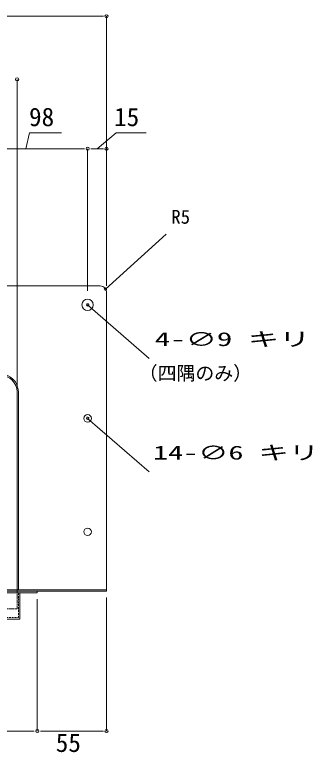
# Model space of a CAD drawing. Units: millimetres, scale not verified. Extents: x -1380 to 1380, y -955 to 955.
# Drawn here: x 462 to 698, y -630 to -45 of the extents above; entities that cross this region are included whole.
import ezdxf
from ezdxf.enums import TextEntityAlignment as Align

# ---------------------------------------------------------------- set-up
doc = ezdxf.new("R2010")
doc.units = ezdxf.units.MM
doc.header["$LTSCALE"] = 3
for name, pattern in [('USER1', [2, 1.25, -0.25, 0.25, -0.25]), ('USER2', [0.375, 0.25, -0.125]), ('USER3', [0.75, 0.5, -0.25])]:
    doc.linetypes.add(name, pattern=pattern)
for name, color, linetype, lineweight in [('0-0_0', 7, 'Continuous', 15), ('0-2_L-2', 7, 'Continuous', 18), ('0-3_L-1', 7, 'Continuous', 18), ('0-4_L-5', 2, 'USER1', 18), ('0-8_MOJI', 7, 'Continuous', 18), ('0-9_SUNPO', 7, 'Continuous', 18)]:
    doc.layers.add(name, color=color, linetype=linetype, lineweight=lineweight)
doc.styles.add('ＭＳ ゴシック', font='')
doc.styles.get('ＭＳ ゴシック').set_extended_font_data('MS Gothic')

msp = doc.modelspace()

# ---------------------------------------------------------------- linework, layer by layer
at = {"layer": '0-0_0'}
for p, q in [((532.339, -46.56), (529.839, -46.56)), ((517.339, -151.56), (514.839, -151.56)), ((522.339, -151.56), (524.839, -151.56)), ((532.339, -151.56), (529.839, -151.56)), ((477.339, -613.386), (474.839, -613.386)), ((482.339, -613.386), (484.839, -613.386)), ((532.339, -613.386), (529.839, -613.386))]:
    msp.add_line(p, q, dxfattribs=at)
for centre, radius, start, end in [((534.839, -46.56), 1.25, 0, 180), ((534.839, -46.56), 1.25, 180, 0), ((463.839, -96.56), 1.25, 0, 180), ((463.839, -96.56), 1.25, 180, 0), ((519.839, -151.56), 1.25, 0, 180), ((519.839, -151.56), 1.25, 0, 180), ((519.839, -151.56), 1.25, 180, 0), ((519.839, -151.56), 1.25, 180, 0), ((534.839, -151.56), 1.25, 0, 180), ((534.839, -151.56), 1.25, 180, 0), ((533.957, -262.879), 0.938, 42.10646, 222.10646), ((533.957, -262.879), 0.938, 222.10646, 42.10646), ((519.839, -275.403), 0.938, 138.92787, 318.92787), ((519.839, -275.403), 0.938, 318.92787, 138.92787), ((519.839, -365.403), 0.938, 138.92787, 318.92787), ((519.839, -365.403), 0.938, 318.92787, 138.92787), ((479.839, -613.386), 1.25, 0, 180), ((479.839, -613.386), 1.25, 0, 180), ((479.839, -613.386), 1.25, 180, 0), ((479.839, -613.386), 1.25, 180, 0), ((534.839, -613.386), 1.25, 0, 180), ((534.839, -613.386), 1.25, 180, 0)]:
    msp.add_arc(centre, radius, start, end, dxfattribs=at)
at = {"layer": '0-2_L-2'}
for q in [(463.839, -344.403), (183.839, -501.403)]:
    msp.add_line((463.839, -501.403), q, dxfattribs=at)
msp.add_lwpolyline([(167.839, -503.803), (479.839, -503.803), (479.839, -502.603), (167.839, -502.603)], close=True, dxfattribs=at)
at = {"layer": '0-2_L-2', "linetype": 'USER2'}
msp.add_lwpolyline([(463.839, -501.403), (463.839, -516.403), (183.839, -516.403)], dxfattribs=at)
at = {"layer": '0-2_L-2'}
msp.add_lwpolyline([(181.639, -503.803), (181.639, -524.646), (466.039, -524.646), (466.039, -503.803)], dxfattribs=at)
at = {"layer": '0-2_L-2', "linetype": 'USER3'}
msp.add_lwpolyline([(182.839, -503.803), (182.839, -523.403), (464.839, -523.403), (464.839, -503.803)], dxfattribs=at)
at = {"layer": '0-2_L-2'}
msp.add_arc((450.839, -344.403), 13, 0, 90, dxfattribs=at)
at = {"layer": '0-3_L-1'}
for p, q in [((529.839, -260.403), (117.839, -260.403)), ((534.839, -501.403), (534.839, -265.403)), ((464.839, -501.403), (464.839, -344.403))]:
    msp.add_line(p, q, dxfattribs=at)
msp.add_lwpolyline([(534.839, -502.603), (112.839, -502.603), (112.839, -501.403), (534.839, -501.403)], close=True, dxfattribs=at)
for centre, radius in [((519.839, -275.403), 4.5), ((519.839, -365.403), 3), ((519.839, -455.403), 3)]:
    msp.add_circle(centre, radius, dxfattribs=at)
for centre, radius in [((529.839, -265.403), 5), ((450.839, -344.403), 14)]:
    msp.add_arc(centre, radius, 0, 90, dxfattribs=at)
at = {"layer": '0-4_L-5'}
msp.add_line((182.839, -502.603), (464.839, -502.603), dxfattribs=at)
at = {"layer": '0-9_SUNPO'}
for p, q in [((117.839, -46.56), (529.839, -46.56)), ((534.839, -260.403), (534.839, -46.56)), ((463.839, -339.403), (463.839, -96.56)), ((426.839, -151.56), (514.839, -151.56)), ((519.839, -264.403), (519.839, -151.56)), ((519.839, -264.403), (519.839, -151.56)), ((524.839, -151.56), (529.839, -151.56)), ((534.839, -260.403), (534.839, -151.56)), ((533.957, -262.879), (582.127, -219.345)), ((519.839, -275.403), (568.632, -317.926)), ((519.839, -365.403), (568.632, -407.926)), ((479.839, -508.803), (479.839, -613.386)), ((479.839, -508.803), (479.839, -613.386)), ((534.839, -507.603), (534.839, -613.386)), ((172.839, -613.386), (474.839, -613.386)), ((529.839, -613.386), (484.839, -613.386))]:
    msp.add_line(p, q, dxfattribs=at)
for points in [[(470.839, -151.56), (473.641, -139.06), (498.991, -139.06)], [(527.339, -151.56), (542.382, -139.06), (566.31, -139.06)]]:
    msp.add_lwpolyline(points, dxfattribs=at)

# ---------------------------------------------------------------- texts
at = {"layer": '0-8_MOJI', "style": 'ＭＳ ゴシック'}
for s, p in [('R5', (586.213, -214.345)), ('（四隅のみ）', (560.383, -338.383))]:
    msp.add_text(s, height=11, dxfattribs=at).set_placement(p, align=Align.BOTTOM_LEFT)
for s, width, p in [('4-∅9 キリ', 1.65, (573.022, -311.403)), ('14-∅6 キリ', 1.6, (571.728, -401.403))]:
    msp.add_text(s, height=11, dxfattribs=dict(at, width=width)).set_placement(p, align=Align.BOTTOM_LEFT)
at = {"layer": '0-9_SUNPO', "style": 'ＭＳ ゴシック'}
for s, p in [('98', (473.321, -138.06)), ('15', (540.843, -138.06)), ('55', (494.547, -634.386))]:
    msp.add_text(s, height=14.66, dxfattribs=at).set_placement(p, align=Align.BOTTOM_LEFT)

doc.saveas('drawing.dxf')
